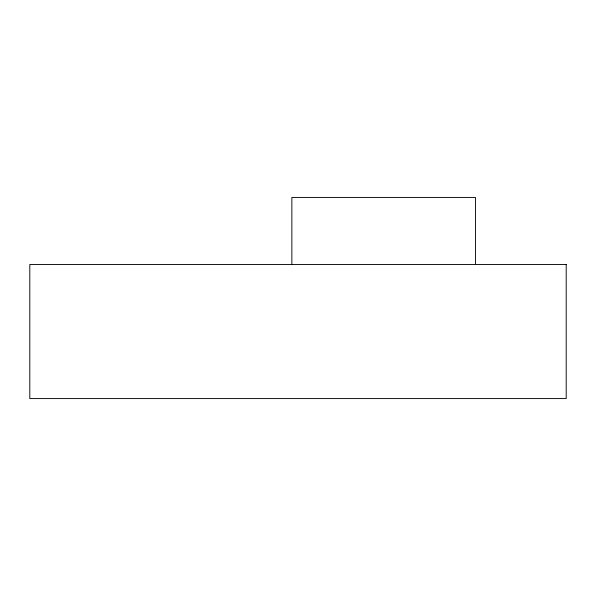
<?xml version="1.0" encoding="UTF-8"?>
<svg xmlns="http://www.w3.org/2000/svg" width="596" height="596" viewBox="0 0 596 596"><rect width="100%" height="100%" fill="white"/><g stroke="black" fill="none" stroke-linecap="round" stroke-linejoin="round"><path stroke-width="0.89" d="M475.444 264.475L475.444 197.425L291.861 197.425L291.861 264.475M566.2 264.475L29.8 264.475L29.8 398.575L566.2 398.575L566.2 264.475"/></g></svg>
